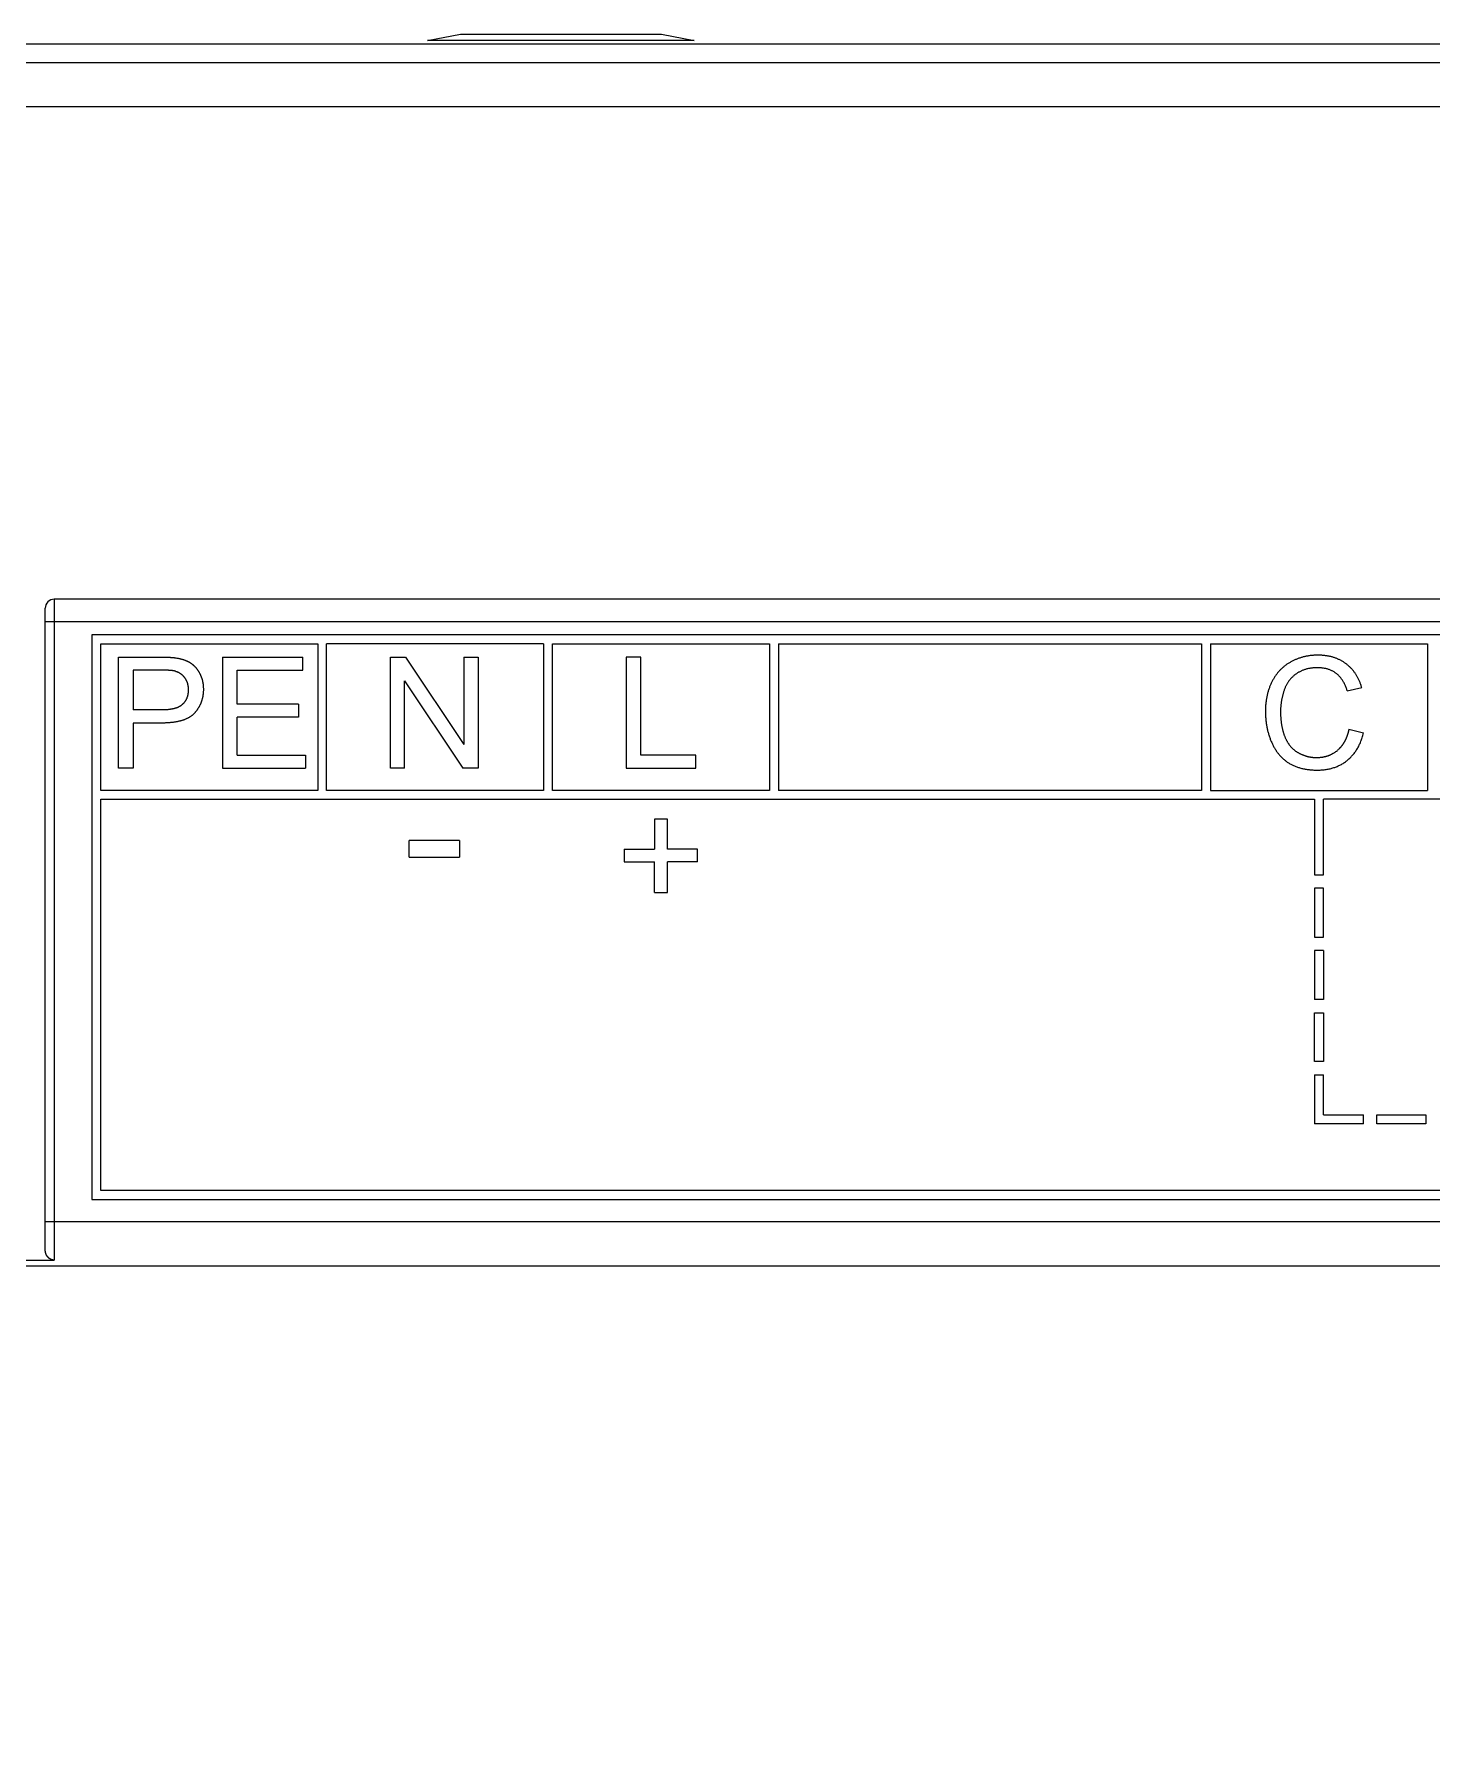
# Model space of a CAD drawing. Header units: millimetres. Extents: x 0 to 840, y -1485 to 297.
# Drawn here: x 80.803 to 83.947, y -1310.486 to -1306.653 of the extents above; entities that cross this region are included whole.
import ezdxf

# ---------------------------------------------------------------- set-up
doc = ezdxf.new("R2010")
doc.units = ezdxf.units.MM

# ---------------------------------------------------------------- blocks, each defined once
blk = doc.blocks.new('OTM30F3M_(40_60_63_80_100_125)')
at = {"linetype": 'Continuous'}
for p, q in [((7.1, 2.7121), (15.9, 2.7121)), ((15.9, 2.6121), (7.1, 2.6121)), ((9.11, 1.5041), (9.11, 1.4541)), ((9.09, 1.4541), (9.11, 1.4541)), ((9.11, 1.4541), (9.11, 0.1041)), ((9.11, 1.4541), (13.82, 1.4541)), ((9.09, 0.1041), (9.11, 0.1041)), ((9.11, 0.1041), (9.11, 0.0175)), ((9.11, 0.1041), (13.88, 0.1041))]:
    blk.add_line(p, q, dxfattribs=at)
for points in [[(9.95, 2.7611), (10.0241, 2.7758)], [(10.55, 2.7611), (9.95, 2.7611)], [(10.0241, 2.7758), (10.4759, 2.7758)], [(10.4759, 2.7758), (10.55, 2.7611)], [(7.0999, 2.7541), (22.9001, 2.7541)], [(13.82, 1.5041), (9.11, 1.5041)], [(9.09, 1.4541), (9.09, 1.4841)], [(9.09, 0.1041), (9.09, 1.4541)], [(13.695, 1.4241), (9.195, 1.4241)], [(9.195, 1.4241), (9.195, 0.1541)], [(9.215, 1.0741), (9.215, 1.4041)], [(9.215, 1.4041), (9.703, 1.4041)], [(9.703, 1.4041), (9.703, 1.0741)], [(10.211, 1.4041), (9.723, 1.4041)], [(9.723, 1.0741), (9.723, 1.4041)], [(10.211, 1.4041), (10.211, 1.0741)], [(10.231, 1.4041), (10.719, 1.4041)], [(10.231, 1.0741), (10.231, 1.4041)], [(10.719, 1.4041), (10.719, 1.0741)], [(10.739, 1.4041), (10.739, 1.0741)], [(10.739, 1.4041), (11.691, 1.4041)], [(11.691, 1.4041), (11.691, 1.0741)], [(11.711, 1.4041), (11.711, 1.0741)], [(11.711, 1.4041), (12.199, 1.4041)], [(12.199, 1.4041), (12.199, 1.0741)], [(9.2549, 1.1241), (9.2549, 1.3741)], [(9.288, 1.3446), (9.288, 1.2552)], [(9.4885, 1.3741), (9.6693, 1.3741)], [(9.4885, 1.3741), (9.4885, 1.1241)], [(9.5216, 1.268), (9.5216, 1.3446)], [(9.5216, 1.3446), (9.6693, 1.3446)], [(9.6693, 1.3446), (9.6693, 1.3741)], [(9.8665, 1.1241), (9.8665, 1.3741)], [(9.8665, 1.3741), (9.9005, 1.3741)], [(9.9005, 1.3741), (10.0318, 1.1778)], [(10.0318, 1.3741), (10.0635, 1.3741)], [(10.0318, 1.3741), (10.0318, 1.1778)], [(10.0635, 1.3741), (10.0635, 1.1241)], [(10.3969, 1.3741), (10.3969, 1.1241)], [(10.4299, 1.3741), (10.3969, 1.3741)], [(10.4299, 1.1536), (10.4299, 1.3741)], [(9.8982, 1.3206), (10.0295, 1.1241)], [(9.8982, 1.1241), (9.8982, 1.3206)], [(12.0187, 1.2979), (12.0512, 1.3055)], [(9.6599, 1.268), (9.5216, 1.268)], [(9.6599, 1.268), (9.6599, 1.2387)], [(9.6599, 1.2387), (9.5216, 1.2387)], [(9.5216, 1.1536), (9.5216, 1.2387)], [(9.288, 1.2257), (9.288, 1.1241)], [(12.0224, 1.2118), (12.0555, 1.2034)], [(9.5216, 1.1536), (9.6751, 1.1536)], [(9.6751, 1.1536), (9.6751, 1.1241)], [(10.5531, 1.1536), (10.4299, 1.1536)], [(10.5531, 1.1241), (10.5531, 1.1536)], [(9.288, 1.1241), (9.2549, 1.1241)], [(9.4885, 1.1241), (9.6751, 1.1241)], [(9.8982, 1.1241), (9.8665, 1.1241)], [(10.0635, 1.1241), (10.0295, 1.1241)], [(10.3969, 1.1241), (10.5531, 1.1241)], [(9.703, 1.0741), (9.215, 1.0741)], [(10.211, 1.0741), (9.723, 1.0741)], [(10.719, 1.0741), (10.231, 1.0741)], [(11.691, 1.0741), (10.739, 1.0741)], [(11.711, 1.0741), (12.199, 1.0741)], [(9.215, 0.1741), (9.215, 1.0541)], [(9.215, 1.0541), (11.945, 1.0541)], [(11.945, 1.0541), (11.945, 0.8841)], [(12.453, 1.0541), (11.965, 1.0541)], [(11.965, 0.8841), (11.965, 1.0541)], [(10.4605, 1.0098), (10.4605, 0.9417)], [(10.4895, 1.0098), (10.4605, 1.0098)], [(10.4895, 0.9417), (10.4895, 1.0098)], [(9.9084, 0.9241), (9.9084, 0.9612)], [(10.0216, 0.9612), (9.9084, 0.9612)], [(10.0216, 0.9612), (10.0216, 0.9241)], [(9.9084, 0.9241), (10.0216, 0.9241)], [(10.3925, 0.9417), (10.4605, 0.9417)], [(10.3925, 0.9417), (10.3925, 0.9131)], [(10.5575, 0.9417), (10.4895, 0.9417)], [(10.5575, 0.9131), (10.5575, 0.9417)], [(10.3925, 0.9131), (10.4605, 0.9131)], [(10.4605, 0.8445), (10.4605, 0.9131)], [(10.5575, 0.9131), (10.4895, 0.9131)], [(10.4895, 0.8445), (10.4895, 0.9131)], [(11.945, 0.8841), (11.965, 0.8841)], [(10.4605, 0.8445), (10.4895, 0.8445)], [(11.945, 0.8541), (11.945, 0.7441)], [(11.965, 0.8541), (11.945, 0.8541)], [(11.965, 0.7441), (11.965, 0.8541)], [(11.945, 0.7441), (11.965, 0.7441)], [(11.965, 0.7141), (11.945, 0.7141)], [(11.945, 0.7141), (11.945, 0.6041)], [(11.965, 0.7141), (11.965, 0.6041)], [(11.965, 0.6041), (11.945, 0.6041)], [(11.945, 0.4641), (11.945, 0.5741)], [(11.945, 0.5741), (11.965, 0.5741)], [(11.965, 0.5741), (11.965, 0.4641)], [(11.965, 0.4641), (11.945, 0.4641)], [(11.945, 0.4341), (11.965, 0.4341)], [(11.945, 0.4341), (11.945, 0.3241)], [(11.965, 0.3441), (11.965, 0.4341)], [(12.055, 0.3241), (11.945, 0.3241)], [(11.965, 0.3441), (12.055, 0.3441)], [(12.055, 0.3241), (12.055, 0.3441)], [(12.085, 0.3241), (12.085, 0.3441)], [(12.085, 0.3441), (12.195, 0.3441)], [(12.195, 0.3241), (12.085, 0.3241)], [(12.195, 0.3441), (12.195, 0.3241)], [(9.195, 0.1541), (13.695, 0.1541)], [(13.675, 0.1741), (9.215, 0.1741)], [(9.09, 0.0417), (9.09, 0.1041)], [(14.95, 0.0041), (7.1, 0.0041)], [(9.02, 0.0175), (9.11, 0.0175)]]:
    blk.add_lwpolyline(points, dxfattribs=at)
for points in [[(9.11, 1.5041, 0.414214), (9.09, 1.4841)], [(9.2549, 1.3741), (9.2573, 1.3741), (9.2597, 1.3741), (9.2621, 1.3741), (9.2645, 1.3741), (9.2669, 1.3741), (9.2693, 1.3741), (9.2717, 1.3741), (9.2741, 1.3741), (9.2765, 1.3741), (9.2789, 1.3741), (9.2813, 1.3741), (9.2837, 1.3741), (9.2861, 1.3741), (9.2885, 1.3741), (9.2909, 1.3741), (9.2933, 1.3741), (9.2957, 1.3741), (9.2981, 1.3741), (9.3005, 1.3741), (9.3029, 1.3741), (9.3053, 1.3741), (9.3077, 1.3741), (9.3101, 1.3741), (9.3125, 1.3741), (9.3149, 1.3741), (9.3173, 1.3741, 0), (9.3197, 1.3741), (9.3221, 1.3741, 0), (9.3245, 1.3741, 0), (9.3269, 1.3741, 0), (9.3293, 1.3741, 0), (9.3317, 1.3741, -0.000002), (9.3341, 1.3741, 0), (9.3365, 1.3741, 0.000007), (9.3389, 1.3741, -0.000002), (9.3413, 1.3741, -0.000029), (9.3437, 1.3741, 0.000007), (9.3461, 1.3741, 0.000115), (9.3485, 1.3741, -0.000126), (9.3509, 1.3741, -0.000792), (9.3532, 1.3741, -0.001148), (9.3555, 1.3741, -0.001239), (9.3578, 1.374, -0.001318), (9.3599, 1.374, -0.001382), (9.3621, 1.3739, -0.001453), (9.3641, 1.3739, -0.001526), (9.3661, 1.3738, -0.001631), (9.3681, 1.3737, -0.001763), (9.37, 1.3736, -0.001819), (9.3718, 1.3735, -0.001797), (9.3736, 1.3734, -0.00211), (9.3754, 1.3732, -0.002705), (9.3771, 1.3731, -0.002209), (9.3787, 1.3729, -0.000776), (9.3801, 1.3728, -0.003385), (9.3818, 1.3726, -0.006698), (9.3842, 1.3722, -0.003713), (9.3873, 1.3717, -0.002086)], [(9.3873, 1.3717), (9.3894, 1.3714, -0.005065), (9.3914, 1.371, -0.005218), (9.3935, 1.3705, -0.005386), (9.3954, 1.37, -0.005552), (9.3974, 1.3695, -0.005723), (9.3993, 1.369, -0.005886), (9.4011, 1.3684, -0.006055), (9.4029, 1.3677, -0.006215), (9.4047, 1.3671, -0.006377), (9.4065, 1.3664, -0.006529), (9.4082, 1.3656, -0.006681), (9.4098, 1.3648, -0.006819), (9.4115, 1.364, -0.006956), (9.413, 1.3632, -0.007078), (9.4146, 1.3623, -0.007192), (9.4161, 1.3613, -0.007286), (9.4176, 1.3604, -0.007382), (9.419, 1.3594, -0.007467), (9.4204, 1.3583, -0.007555), (9.4218, 1.3572, -0.007638), (9.4231, 1.3561, -0.007686), (9.4244, 1.3549, -0.007707), (9.4257, 1.3537, -0.007695), (9.4269, 1.3525, -0.007659), (9.4281, 1.3512, -0.007591), (9.4292, 1.3498, -0.0075), (9.4304, 1.3484, -0.00738), (9.4315, 1.347, -0.007241), (9.4325, 1.3455, -0.007077), (9.4336, 1.344, -0.0069), (9.4346, 1.3424, -0.006701), (9.4356, 1.3408, -0.006496), (9.4365, 1.3391, -0.006274), (9.4375, 1.3374, -0.006047), (9.4384, 1.3356, -0.006183), (9.4392, 1.3338, -0.006954), (9.44, 1.332, -0.007341), (9.4408, 1.3301, -0.007189), (9.4414, 1.3283, -0.007103), (9.4421, 1.3264, -0.007094), (9.4427, 1.3245, -0.00705), (9.4432, 1.3226, -0.006952), (9.4437, 1.3206, -0.006851), (9.4441, 1.3187, -0.006738), (9.4445, 1.3167, -0.006617), (9.4448, 1.3147, -0.006477), (9.4451, 1.3127, -0.006325), (9.4453, 1.3107, -0.006157), (9.4455, 1.3086, -0.006003), (9.4456, 1.3065, -0.00584), (9.4457, 1.3044, -0.005637), (9.4457, 1.3023, -0.005448), (9.4457, 1.3002, -0.005367), (9.4457, 1.2981, -0.005449), (9.4456, 1.296, -0.005602), (9.4454, 1.2939, -0.005682), (9.4452, 1.2919, -0.005762), (9.445, 1.2899, -0.005867), (9.4447, 1.2879, -0.005967), (9.4444, 1.2859, -0.006046), (9.444, 1.2839, -0.006125), (9.4436, 1.282, -0.006198), (9.4431, 1.2801, -0.006267), (9.4426, 1.2782, -0.006325), (9.4421, 1.2764, -0.006378), (9.4414, 1.2745, -0.006421), (9.4408, 1.2727, -0.006457), (9.4401, 1.2709, -0.006483), (9.4394, 1.2691, -0.006502), (9.4386, 1.2673, -0.006511), (9.4378, 1.2656, -0.00651), (9.4369, 1.2639, -0.006499), (9.436, 1.2622, -0.006483), (9.435, 1.2605, -0.006461), (9.434, 1.2589, -0.006418), (9.4329, 1.2573, -0.006351), (9.4318, 1.2557, -0.006328), (9.4307, 1.2541, -0.006358), (9.4295, 1.2525, -0.006173), (9.4282, 1.251, -0.00575), (9.427, 1.2495, -0.006128), (9.4256, 1.248, -0.007414), (9.4242, 1.2465, -0.008784), (9.4228, 1.2451, -0.010603), (9.4213, 1.2437, -0.011031), (9.4196, 1.2424, -0.0103), (9.418, 1.2411, -0.009869), (9.4162, 1.2399, -0.009705), (9.4144, 1.2388, -0.009429), (9.4125, 1.2376, -0.009088), (9.4105, 1.2366, -0.008747), (9.4085, 1.2356, -0.008431), (9.4063, 1.2346, -0.008097), (9.4041, 1.2337, -0.007775), (9.4019, 1.2328, -0.007446), (9.3995, 1.232, -0.007137), (9.3971, 1.2312, -0.006825), (9.3946, 1.2305, -0.006533), (9.392, 1.2299, -0.006241), (9.3894, 1.2293, -0.00597), (9.3867, 1.2287, -0.005701), (9.3839, 1.2282, -0.005455), (9.381, 1.2277, -0.005206), (9.3781, 1.2273, -0.004973), (9.3751, 1.2269, -0.004759), (9.372, 1.2266, -0.00458), (9.3689, 1.2263, -0.004344), (9.3656, 1.2261, -0.004069), (9.3623, 1.2259, -0.004011), (9.359, 1.2258, -0.004172), (9.3555, 1.2258, -0.003562), (9.352, 1.2257, -0.002215), (9.3485, 1.2257, -0.001154), (9.3449, 1.2257, -0.000067), (9.3413, 1.2257, 0.000291), (9.3378, 1.2257, 0.000017), (9.3342, 1.2257, -0.000074), (9.3307, 1.2257, -0.000004), (9.3271, 1.2257, 0.000019), (9.3236, 1.2257, 0.000001), (9.3201, 1.2257, -0.000005), (9.3165, 1.2257, 0), (9.3128, 1.2257, 0.000001), (9.3094, 1.2257, 0), (9.3062, 1.2257, 0), (9.3023, 1.2257), (9.2961, 1.2257, 0), (9.288, 1.2257)], [(9.3828, 1.3424), (9.3821, 1.3426, 0.006216), (9.3814, 1.3427, 0.005539), (9.3806, 1.3429, 0.004944), (9.3797, 1.343, 0.004463), (9.3789, 1.3432, 0.004029), (9.3779, 1.3433, 0.003668), (9.377, 1.3435, 0.003341), (9.3759, 1.3436, 0.003067), (9.3749, 1.3437, 0.002815), (9.3738, 1.3438, 0.002602), (9.3726, 1.3439, 0.002404), (9.3714, 1.344, 0.002236), (9.3701, 1.3441, 0.002078), (9.3688, 1.3442, 0.001943), (9.3675, 1.3443, 0.001816), (9.3661, 1.3443, 0.001705), (9.3647, 1.3444, 0.001601), (9.3632, 1.3444, 0.00151), (9.3617, 1.3445, 0.001423), (9.3601, 1.3445, 0.001346), (9.3585, 1.3446, 0.001275), (9.3568, 1.3446, 0.001215), (9.3551, 1.3446, 0.001148), (9.3533, 1.3446, 0.00108), (9.3515, 1.3446, 0.000751), (9.3497, 1.3446, 0.000127), (9.3479, 1.3446, -0.0001), (9.3461, 1.3446, -0.000006), (9.3443, 1.3446, 0.000026), (9.3425, 1.3446, 0.000001), (9.3406, 1.3446, -0.000006), (9.3388, 1.3446, 0), (9.337, 1.3446, 0.000002), (9.3352, 1.3446, 0), (9.3334, 1.3446, 0), (9.3316, 1.3446, 0), (9.3298, 1.3446, 0), (9.3279, 1.3446), (9.3261, 1.3446, 0), (9.3243, 1.3446), (9.3225, 1.3446), (9.3207, 1.3446), (9.3189, 1.3446), (9.3171, 1.3446), (9.3152, 1.3446), (9.3134, 1.3446), (9.3116, 1.3446), (9.3098, 1.3446), (9.308, 1.3446), (9.3062, 1.3446), (9.3044, 1.3446), (9.3025, 1.3446), (9.3007, 1.3446), (9.2989, 1.3446), (9.2973, 1.3446), (9.2953, 1.3446), (9.2922, 1.3446), (9.288, 1.3446)], [(9.3828, 1.3424), (9.3841, 1.342, -0.008337), (9.3854, 1.3416, -0.008502), (9.3866, 1.3411, -0.008647), (9.3879, 1.3406, -0.008753), (9.3891, 1.3401, -0.008849), (9.3902, 1.3395, -0.008921), (9.3914, 1.3389, -0.008973), (9.3925, 1.3382, -0.008997), (9.3936, 1.3375, -0.009), (9.3947, 1.3368, -0.008977), (9.3957, 1.336, -0.008931), (9.3967, 1.3352, -0.008862), (9.3977, 1.3344, -0.00877), (9.3987, 1.3335, -0.008657), (9.3996, 1.3325, -0.008525), (9.4005, 1.3316, -0.008393), (9.4014, 1.3305, -0.008213), (9.4023, 1.3295, -0.007954), (9.4031, 1.3284, -0.007868), (9.404, 1.3273, -0.008147), (9.4047, 1.3261, -0.008391), (9.4055, 1.3249, -0.008601), (9.4062, 1.3237, -0.008693), (9.4068, 1.3225, -0.008617), (9.4074, 1.3213, -0.008554), (9.408, 1.32, -0.008516), (9.4085, 1.3187, -0.008445), (9.409, 1.3174, -0.008345), (9.4095, 1.316, -0.008229), (9.4099, 1.3147, -0.008105), (9.4102, 1.3133, -0.007958), (9.4106, 1.3118, -0.007801), (9.4108, 1.3104, -0.007637), (9.4111, 1.3089, -0.007476), (9.4113, 1.3075, -0.007273), (9.4114, 1.3059, -0.007056), (9.4116, 1.3044, -0.00691), (9.4116, 1.3028, -0.006797), (9.4117, 1.3012, -0.006408), (9.4117, 1.2997, -0.006011), (9.4116, 1.2981, -0.00603), (9.4115, 1.2965, -0.006205), (9.4114, 1.295, -0.006405), (9.4113, 1.2935, -0.006597), (9.4111, 1.292, -0.006795), (9.4108, 1.2906, -0.006986), (9.4106, 1.2892, -0.007183), (9.4103, 1.2878, -0.007366), (9.4099, 1.2864, -0.007551), (9.4095, 1.2851, -0.007723), (9.4091, 1.2838, -0.007893), (9.4087, 1.2825, -0.008046), (9.4082, 1.2813, -0.008192), (9.4076, 1.28, -0.00832), (9.4071, 1.2788, -0.008436), (9.4065, 1.2776, -0.008531), (9.4058, 1.2765, -0.008613), (9.4051, 1.2754, -0.008676), (9.4044, 1.2743, -0.008713), (9.4037, 1.2732, -0.008722), (9.4029, 1.2722, -0.008734), (9.4021, 1.2711, -0.008754), (9.4012, 1.2702, -0.008655), (9.4003, 1.2692, -0.008438), (9.3994, 1.2683, -0.008562), (9.3984, 1.2674, -0.009053), (9.3974, 1.2665, -0.009652), (9.3963, 1.2656, -0.010521), (9.3952, 1.2648, -0.010531), (9.394, 1.264, -0.009927), (9.3928, 1.2633, -0.009484), (9.3915, 1.2626, -0.009186), (9.3902, 1.2619, -0.008828), (9.3888, 1.2612, -0.008456), (9.3873, 1.2606, -0.008083), (9.3858, 1.26, -0.00774), (9.3843, 1.2595, -0.00739), (9.3827, 1.259, -0.007064), (9.3811, 1.2585, -0.006736), (9.3794, 1.258, -0.006435), (9.3776, 1.2576, -0.006135), (9.3758, 1.2572, -0.00586), (9.374, 1.2569, -0.005587), (9.3721, 1.2566, -0.005339), (9.3701, 1.2563, -0.005092), (9.3681, 1.256, -0.004864), (9.3661, 1.2558, -0.004648), (9.3639, 1.2556, -0.004462), (9.3618, 1.2555, -0.004245), (9.3596, 1.2554, -0.004015), (9.3573, 1.2553, -0.003908), (9.355, 1.2552, -0.003932), (9.3526, 1.2552, -0.002879), (9.3502, 1.2552, -0.00068), (9.3478, 1.2552, 0.000189), (9.3455, 1.2552, 0.000011), (9.3431, 1.2552, -0.000048), (9.3407, 1.2552, -0.000003), (9.3383, 1.2552, 0.000012), (9.3359, 1.2552, 0.000001), (9.3335, 1.2552, -0.000003), (9.3311, 1.2552, 0), (9.3287, 1.2552, 0.000001), (9.3263, 1.2552, 0), (9.3239, 1.2552, 0), (9.3215, 1.2552, 0), (9.3191, 1.2552, 0), (9.3167, 1.2552, 0), (9.3143, 1.2552), (9.312, 1.2552), (9.3096, 1.2552), (9.3072, 1.2552), (9.3047, 1.2552), (9.3024, 1.2552), (9.3003, 1.2552), (9.2976, 1.2552), (9.2935, 1.2552), (9.288, 1.2552)], [(12.0512, 1.3055), (12.0502, 1.3088, 0.006468), (12.0491, 1.3121, 0.006642), (12.048, 1.3152, 0.006822), (12.0468, 1.3183, 0.006993), (12.0455, 1.3213, 0.007167), (12.0441, 1.3243, 0.007327), (12.0427, 1.3272, 0.007487), (12.0412, 1.33, 0.007632), (12.0396, 1.3327, 0.007773), (12.0379, 1.3353, 0.007898), (12.0362, 1.3379, 0.008013), (12.0344, 1.3404, 0.008111), (12.0325, 1.3429, 0.008197), (12.0306, 1.3452, 0.008264), (12.0286, 1.3475, 0.008315), (12.0265, 1.3497, 0.008348), (12.0243, 1.3519, 0.008362), (12.0221, 1.354, 0.008358), (12.0198, 1.356, 0.008335), (12.0174, 1.3579, 0.008299), (12.015, 1.3597, 0.008296), (12.0125, 1.3615, 0.008417), (12.0099, 1.3632, 0.008501), (12.0073, 1.3648, 0.008471), (12.0046, 1.3663, 0.008434), (12.0019, 1.3677, 0.008403), (11.9991, 1.369, 0.008347), (11.9963, 1.3703, 0.008266), (11.9934, 1.3714, 0.008169), (11.9904, 1.3725, 0.008061), (11.9874, 1.3735, 0.007935), (11.9844, 1.3743, 0.0078), (11.9813, 1.3751, 0.007647), (11.9781, 1.3759, 0.00749), (11.9749, 1.3765, 0.007322), (11.9716, 1.377, 0.007155), (11.9683, 1.3775, 0.006967), (11.9649, 1.3778, 0.006784), (11.9614, 1.3781, 0.006606), (11.958, 1.3783, 0.006401), (11.9544, 1.3784, 0.006228), (11.9508, 1.3784, 0.006312), (11.9472, 1.3783, 0.006462), (11.9437, 1.3781, 0.006574), (11.9402, 1.3779, 0.006674), (11.9367, 1.3775, 0.006704), (11.9332, 1.3771, 0.006746), (11.9298, 1.3765, 0.006792), (11.9265, 1.3759, 0.006835), (11.9231, 1.3752, 0.006856), (11.9198, 1.3744, 0.006879), (11.9165, 1.3735, 0.006892), (11.9133, 1.3725, 0.006898), (11.91, 1.3714, 0.006884), (11.9069, 1.3702, 0.006886), (11.9037, 1.369, 0.006904), (11.9006, 1.3676, 0.006834), (11.8975, 1.3662, 0.006643), (11.8945, 1.3647, 0.006807), (11.8915, 1.3631, 0.007426), (11.8886, 1.3614, 0.007913), (11.8857, 1.3597, 0.008373), (11.8829, 1.3578, 0.008549), (11.8802, 1.3559, 0.008421), (11.8775, 1.3538, 0.008368), (11.8749, 1.3517, 0.008376), (11.8724, 1.3495, 0.008359), (11.87, 1.3472, 0.008308), (11.8676, 1.3448, 0.008257), (11.8653, 1.3424, 0.008201), (11.8631, 1.3398, 0.008138), (11.861, 1.3372, 0.008065), (11.8589, 1.3345, 0.007986), (11.8569, 1.3317, 0.007903), (11.855, 1.3289, 0.007812), (11.8532, 1.3259, 0.00772), (11.8515, 1.3229, 0.00762), (11.8498, 1.3199, 0.007521), (11.8482, 1.3167, 0.007415), (11.8467, 1.3135, 0.007311), (11.8453, 1.3102, 0.0072), (11.844, 1.3069, 0.007094), (11.8427, 1.3035, 0.006981), (11.8416, 1.3, 0.006875), (11.8405, 1.2964, 0.006761), (11.8395, 1.2928, 0.006656), (11.8386, 1.2891, 0.006543), (11.8378, 1.2854, 0.006439), (11.837, 1.2816, 0.006329), (11.8364, 1.2778, 0.00623), (11.8359, 1.2739, 0.00612), (11.8354, 1.2699, 0.006021), (11.835, 1.2659, 0.005921), (11.8348, 1.2618, 0.005837), (11.8346, 1.2577, 0.005724), (11.8345, 1.2535, 0.005617), (11.8345, 1.2493, 0.005457), (11.8346, 1.2451, 0.00534), (11.8348, 1.2409, 0.005407), (11.8351, 1.2367, 0.005513), (11.8354, 1.2326, 0.005593), (11.8359, 1.2285, 0.00568), (11.8364, 1.2245, 0.005765), (11.8371, 1.2204, 0.005844), (11.8378, 1.2164, 0.005918), (11.8386, 1.2125, 0.005993), (11.8395, 1.2085, 0.006062), (11.8406, 1.2046, 0.006128), (11.8417, 1.2008, 0.006184), (11.8429, 1.1969, 0.006243), (11.8442, 1.1931, 0.006292), (11.8455, 1.1894, 0.006306), (11.847, 1.1857, 0.006385), (11.8486, 1.182, 0.006696), (11.8503, 1.1784, 0.007049), (11.852, 1.1749, 0.007374), (11.8538, 1.1715, 0.007681), (11.8557, 1.1683, 0.007948), (11.8577, 1.1651, 0.008214), (11.8598, 1.162, 0.008486), (11.8619, 1.159, 0.008741), (11.8641, 1.1562, 0.00898), (11.8665, 1.1534, 0.009196), (11.8689, 1.1507, 0.009396), (11.8714, 1.1482, 0.009564), (11.8739, 1.1457, 0.009709), (11.8766, 1.1434, 0.009815), (11.8794, 1.1411, 0.009897), (11.8822, 1.139, 0.009933), (11.8852, 1.137, 0.009945), (11.8882, 1.1351, 0.009908), (11.8914, 1.1333, 0.00985), (11.8946, 1.1316, 0.009743), (11.8979, 1.13, 0.00962), (11.9014, 1.1285, 0.009451), (11.9049, 1.1272, 0.009273), (11.9086, 1.1259, 0.009054), (11.9123, 1.1248, 0.008835), (11.9161, 1.1238, 0.008579), (11.9201, 1.1229, 0.00833), (11.9241, 1.1221, 0.008055), (11.9283, 1.1214, 0.007787), (11.9326, 1.1209, 0.007502), (11.9369, 1.1204, 0.007261), (11.9414, 1.1201, 0.006949), (11.946, 1.1199, 0.006521), (11.9507, 1.1198, 0.006616), (11.9555, 1.1199, 0.007755), (11.9602, 1.1201, 0.008625), (11.9648, 1.1204, 0.008969), (11.9692, 1.121, 0.009302), (11.9736, 1.1216, 0.00958), (11.9779, 1.1225, 0.009858), (11.9822, 1.1235, 0.010111), (11.9863, 1.1247, 0.010345), (11.9903, 1.126, 0.010535), (11.9942, 1.1275, 0.010698), (11.9981, 1.1291, 0.010813), (12.0018, 1.1309, 0.010893), (12.0055, 1.1328, 0.010935), (12.0091, 1.135, 0.010913), (12.0126, 1.1372, 0.010794), (12.016, 1.1397, 0.010775), (12.0193, 1.1423, 0.011014), (12.0225, 1.145, 0.011145), (12.0256, 1.1479, 0.01115), (12.0285, 1.1509, 0.011222), (12.0313, 1.1541, 0.0113), (12.034, 1.1574, 0.010805), (12.0366, 1.1609, 0.00993), (12.039, 1.1644, 0.010736), (12.0414, 1.1682, 0.012443), (12.0436, 1.1723, 0.009143), (12.0456, 1.1761, 0.003091), (12.0474, 1.1797, 0.012426), (12.0494, 1.1847, 0.019961), (12.0522, 1.1927, 0.009137), (12.0555, 1.2034, 0.004692)], [(12.0187, 1.2979), (12.0174, 1.3018, 0.007728), (12.016, 1.3055, 0.008175), (12.0145, 1.3091, 0.008689), (12.0129, 1.3125, 0.009236), (12.0113, 1.3158, 0.009819), (12.0096, 1.3189, 0.010397), (12.0078, 1.3218, 0.011012), (12.0059, 1.3246, 0.01162), (12.0039, 1.3273, 0.012232), (12.0018, 1.3298, 0.012785), (11.9997, 1.3321, 0.013391), (11.9974, 1.3343, 0.014049), (11.9951, 1.3363, 0.014317), (11.9927, 1.3381, 0.013949), (11.9902, 1.3398, 0.013597), (11.9877, 1.3414, 0.013211), (11.985, 1.3428, 0.012938), (11.9822, 1.3441, 0.012795), (11.9794, 1.3453, 0.012531), (11.9764, 1.3463, 0.012164), (11.9734, 1.3473, 0.01178), (11.9703, 1.3481, 0.011393), (11.9671, 1.3487, 0.01092), (11.9638, 1.3492, 0.010424), (11.9604, 1.3496, 0.010033), (11.9569, 1.3499, 0.009655), (11.9534, 1.3501, 0.009001), (11.9498, 1.3501, 0.008625), (11.9462, 1.35, 0.00873), (11.9427, 1.3498, 0.008893), (11.9393, 1.3494, 0.009114), (11.9359, 1.3489, 0.009264), (11.9327, 1.3484, 0.009436), (11.9295, 1.3477, 0.009589), (11.9263, 1.3469, 0.009758), (11.9233, 1.3459, 0.009882), (11.9203, 1.3449, 0.010021), (11.9174, 1.3438, 0.010125), (11.9146, 1.3426, 0.010237), (11.9119, 1.3412, 0.010311), (11.9092, 1.3398, 0.010391), (11.9067, 1.3383, 0.010435), (11.9042, 1.3366, 0.01048), (11.9018, 1.3349, 0.010492), (11.8994, 1.3331, 0.010503), (11.8972, 1.3312, 0.010484), (11.8951, 1.3292, 0.01046), (11.893, 1.3271, 0.010411), (11.891, 1.3249, 0.010356), (11.8892, 1.3227, 0.010283), (11.8874, 1.3203, 0.010199), (11.8857, 1.3179, 0.0101), (11.8841, 1.3155, 0.009999), (11.8825, 1.3129, 0.0099), (11.8811, 1.3103, 0.009759), (11.8798, 1.3076, 0.00958), (11.8786, 1.3048, 0.009515), (11.8774, 1.302, 0.009581), (11.8764, 1.2991, 0.008385), (11.8755, 1.2961, 0.005803), (11.8746, 1.2932, 0.004804), (11.8737, 1.2902, 0.005041), (11.873, 1.2872, 0.005126), (11.8722, 1.2842, 0.00509), (11.8716, 1.2812, 0.00509), (11.871, 1.2781, 0.005125), (11.8705, 1.2751, 0.00515), (11.87, 1.272, 0.005172), (11.8696, 1.2689, 0.005192), (11.8693, 1.2658, 0.005219), (11.869, 1.2627, 0.005246), (11.8688, 1.2596, 0.005284), (11.8687, 1.2565, 0.005299), (11.8686, 1.2534, 0.005301), (11.8686, 1.2503, 0.0048), (11.8686, 1.2472, 0.003723), (11.8687, 1.2441, 0.003395), (11.8688, 1.2411, 0.003669), (11.869, 1.2381, 0.003828), (11.8692, 1.2352, 0.003889), (11.8695, 1.2322, 0.003987), (11.8698, 1.2293, 0.004114), (11.8701, 1.2265, 0.004239), (11.8705, 1.2237, 0.004363), (11.871, 1.2209, 0.004495), (11.8715, 1.2182, 0.004634), (11.872, 1.2155, 0.004778), (11.8726, 1.2128, 0.004928), (11.8732, 1.2102, 0.005084), (11.8739, 1.2076, 0.005246), (11.8746, 1.2051, 0.005413), (11.8753, 1.2026, 0.005587), (11.8761, 1.2002, 0.005766), (11.877, 1.1978, 0.00595), (11.8779, 1.1955, 0.006139), (11.8788, 1.1932, 0.006333), (11.8798, 1.191, 0.00653), (11.8809, 1.1888, 0.006731), (11.882, 1.1867, 0.006933), (11.8831, 1.1846, 0.007138), (11.8843, 1.1825, 0.007341), (11.8856, 1.1806, 0.007545), (11.8869, 1.1786, 0.007744), (11.8882, 1.1768, 0.007942), (11.8896, 1.175, 0.00813), (11.891, 1.1732, 0.008317), (11.8925, 1.1715, 0.008485), (11.8941, 1.1699, 0.008643), (11.8956, 1.1683, 0.008796), (11.8973, 1.1668, 0.008958), (11.899, 1.1654, 0.009035), (11.9007, 1.164, 0.009042), (11.9025, 1.1627, 0.00924), (11.9044, 1.1614, 0.009658), (11.9063, 1.1602, 0.00886), (11.9082, 1.1591, 0.00682), (11.9102, 1.158, 0.005979), (11.9122, 1.157, 0.006016), (11.9141, 1.156, 0.006098), (11.9161, 1.1551, 0.006224), (11.9182, 1.1543, 0.006325), (11.9202, 1.1535, 0.006413), (11.9222, 1.1527, 0.006491), (11.9243, 1.152, 0.006568), (11.9264, 1.1514, 0.006631), (11.9285, 1.1508, 0.00669), (11.9306, 1.1503, 0.00673), (11.9327, 1.1498, 0.006764), (11.9349, 1.1494, 0.006789), (11.937, 1.149, 0.006816), (11.9392, 1.1487, 0.006797), (11.9414, 1.1485, 0.006753), (11.9436, 1.1483, 0.006782), (11.9459, 1.1482, 0.006871), (11.9481, 1.1481, 0.006612), (11.9504, 1.1481, 0.006166), (11.9526, 1.1482, 0.006055), (11.9548, 1.1483, 0.006113), (11.957, 1.1485, 0.006243), (11.9592, 1.1487, 0.006399), (11.9613, 1.1489, 0.006539), (11.9634, 1.1493, 0.006664), (11.9654, 1.1496, 0.006798), (11.9675, 1.1501, 0.006929), (11.9695, 1.1505, 0.007026), (11.9715, 1.1511, 0.007085), (11.9735, 1.1517, 0.007244), (11.9754, 1.1523, 0.007478), (11.9773, 1.153, 0.007339), (11.9792, 1.1537, 0.006904), (11.981, 1.1545, 0.007673), (11.9828, 1.1554, 0.009202), (11.9847, 1.1564, 0.006998), (11.9864, 1.1573, 0.002388), (11.9879, 1.1581, 0.009894), (11.9898, 1.1594, 0.016953), (11.9927, 1.1614, 0.008196), (11.9964, 1.1642, 0.004311)], [(12.0224, 1.2118), (12.022, 1.2102, -0.003007), (12.0217, 1.2087, -0.003065), (12.0213, 1.2071, -0.003125), (12.0209, 1.2056, -0.003183), (12.0205, 1.2041, -0.003244), (12.0201, 1.2027, -0.003303), (12.0196, 1.2012, -0.003366), (12.0192, 1.1998, -0.003426), (12.0187, 1.1984, -0.003489), (12.0182, 1.197, -0.00355), (12.0177, 1.1956, -0.003614), (12.0172, 1.1942, -0.003676), (12.0166, 1.1929, -0.00374), (12.0161, 1.1916, -0.003801), (12.0155, 1.1903, -0.003865), (12.0149, 1.189, -0.003926), (12.0143, 1.1878, -0.003989), (12.0137, 1.1865, -0.004049), (12.0131, 1.1853, -0.004111), (12.0125, 1.1841, -0.00417), (12.0118, 1.1829, -0.004229), (12.0111, 1.1818, -0.004283), (12.0104, 1.1806, -0.004343), (12.0097, 1.1795, -0.004404), (12.009, 1.1784, -0.004447), (12.0083, 1.1773, -0.004469), (12.0075, 1.1763, -0.004558), (12.0068, 1.1752, -0.004697), (12.006, 1.1742, -0.004609), (12.0052, 1.1732, -0.00434), (12.0044, 1.1722, -0.004828), (12.0035, 1.1712, -0.005803), (12.0027, 1.1703, -0.004441), (12.0018, 1.1694, -0.001532), (12.0011, 1.1686, -0.006305), (12.0001, 1.1676, -0.010952), (11.9985, 1.1661, -0.005388), (11.9964, 1.1642, -0.002862)], [(9.11, 0.0175), (9.1097, 0.0175, -0.003632), (9.1095, 0.0175, -0.003633), (9.1093, 0.0175, -0.003618), (9.109, 0.0175, -0.003591), (9.1088, 0.0175, -0.003571), (9.1085, 0.0176, -0.003554), (9.1083, 0.0176, -0.003539), (9.108, 0.0176, -0.003525), (9.1078, 0.0176, -0.003513), (9.1075, 0.0177, -0.003503), (9.1073, 0.0177, -0.003495), (9.107, 0.0178, -0.003488), (9.1068, 0.0178, -0.003484), (9.1065, 0.0179, -0.00348), (9.1063, 0.0179, -0.003479), (9.106, 0.018, -0.00348), (9.1058, 0.018, -0.003483), (9.1056, 0.0181, -0.003487), (9.1053, 0.0181, -0.003493), (9.1051, 0.0182, -0.003501), (9.1048, 0.0183, -0.003511), (9.1046, 0.0184, -0.003523), (9.1044, 0.0184, -0.003536), (9.1041, 0.0185, -0.003548), (9.1039, 0.0186, -0.003539), (9.1037, 0.0187, -0.0035), (9.1034, 0.0188, -0.003468), (9.1032, 0.0189, -0.003444), (9.103, 0.019, -0.003422), (9.1027, 0.0191, -0.003396), (9.1025, 0.0192, -0.003374), (9.1023, 0.0193, -0.003353), (9.1021, 0.0194, -0.003335), (9.1018, 0.0195, -0.003316), (9.1016, 0.0196, -0.0033), (9.1014, 0.0197, -0.003284), (9.1012, 0.0199, -0.003271), (9.101, 0.02, -0.003258), (9.1008, 0.0201, -0.003249), (9.1005, 0.0203, -0.003239), (9.1003, 0.0204, -0.003232), (9.1001, 0.0205, -0.003225), (9.0999, 0.0207, -0.00322), (9.0997, 0.0208, -0.003217), (9.0995, 0.0209, -0.003215), (9.0993, 0.0211, -0.003215), (9.0991, 0.0212, -0.003216), (9.0989, 0.0214, -0.003218), (9.0987, 0.0215, -0.003204), (9.0985, 0.0217, -0.003166), (9.0983, 0.0219, -0.003134), (9.0981, 0.022, -0.00311), (9.098, 0.0222, -0.003088), (9.0978, 0.0224, -0.003062), (9.0976, 0.0225, -0.00304), (9.0974, 0.0227, -0.003017), (9.0972, 0.0229, -0.002997), (9.097, 0.023, -0.002976), (9.0969, 0.0232, -0.002957), (9.0967, 0.0234, -0.002938), (9.0965, 0.0236, -0.002922), (9.0964, 0.0238, -0.002905), (9.0962, 0.0239, -0.002891), (9.096, 0.0241, -0.002876), (9.0959, 0.0243, -0.002864), (9.0957, 0.0245, -0.002851), (9.0955, 0.0247, -0.002841), (9.0954, 0.0249, -0.002831), (9.0952, 0.0251, -0.002823), (9.0951, 0.0253, -0.002814), (9.0949, 0.0255, -0.002808), (9.0948, 0.0257, -0.002804), (9.0946, 0.0259, -0.002798), (9.0945, 0.0261, -0.002782), (9.0944, 0.0263, -0.002761), (9.0942, 0.0265, -0.002732), (9.0941, 0.0267, -0.002708), (9.094, 0.0269, -0.002687), (9.0938, 0.0271, -0.002668), (9.0937, 0.0274, -0.002646), (9.0936, 0.0276, -0.002626), (9.0935, 0.0278, -0.002606), (9.0933, 0.028, -0.002589), (9.0932, 0.0282, -0.00257), (9.0931, 0.0284, -0.002553), (9.093, 0.0287, -0.002535), (9.0929, 0.0289, -0.00252), (9.0928, 0.0291, -0.002504), (9.0926, 0.0293, -0.00249), (9.0925, 0.0296, -0.002474), (9.0924, 0.0298, -0.002462), (9.0923, 0.03, -0.002448), (9.0922, 0.0302, -0.002436), (9.0921, 0.0305, -0.002424), (9.092, 0.0307, -0.002414), (9.092, 0.0309, -0.002403), (9.0919, 0.0312, -0.002394), (9.0918, 0.0314, -0.002384), (9.0917, 0.0316, -0.002377), (9.0916, 0.0319, -0.002369), (9.0915, 0.0321, -0.002362), (9.0914, 0.0323, -0.002351), (9.0914, 0.0326, -0.002336), (9.0913, 0.0328, -0.002312), (9.0912, 0.0331, -0.002292), (9.0911, 0.0333, -0.002277), (9.0911, 0.0335, -0.002263), (9.091, 0.0338, -0.002246), (9.091, 0.034, -0.002231), (9.0909, 0.0343, -0.002215), (9.0908, 0.0345, -0.002201), (9.0908, 0.0347, -0.002186), (9.0907, 0.035, -0.002172), (9.0907, 0.0352, -0.002158), (9.0906, 0.0355, -0.002145), (9.0906, 0.0357, -0.002132), (9.0905, 0.036, -0.00212), (9.0905, 0.0362, -0.002107), (9.0904, 0.0364, -0.002096), (9.0904, 0.0367, -0.002084), (9.0904, 0.0369, -0.002073), (9.0903, 0.0372, -0.002061), (9.0903, 0.0374, -0.002053), (9.0902, 0.0377, -0.002045), (9.0902, 0.0379, -0.002032), (9.0902, 0.0382, -0.002011), (9.0902, 0.0384, -0.002019), (9.0901, 0.0387, -0.002048), (9.0901, 0.0389, -0.001986), (9.0901, 0.0392, -0.001857), (9.0901, 0.0394, -0.002028), (9.0901, 0.0397, -0.002374), (9.09, 0.0399, -0.001834), (9.09, 0.0402, -0.000774), (9.09, 0.0404, -0.002571), (9.09, 0.0407, -0.004075), (9.09, 0.0411, -0.001974), (9.09, 0.0416, -0.001066)]]:
    blk.add_lwpolyline(points, format="xyb", dxfattribs=at)

msp = doc.modelspace()

# ---------------------------------------------------------------- linework, layer by layer
at = {"color": 1}
for points in [[(75.2381, -1309.4295), (75.487, -1311.2089), (77.991, -1312.2391), (82.9414, -1313.767), (83.2381, -1315.3815)], [(76.269, -1315.3815), (76.7095, -1313.4199), (78.8038, -1312.4185), (81.8372, -1312.124), (87.0896, -1311.5771), (88.762, -1310.6911), (88.9881, -1309.4295)], [(90.2381, -1315.3815), (89.971, -1313.8412), (87.7033, -1312.4185), (83.9656, -1311.9265), (80.6772, -1311.7435), (77.5903, -1310.4237), (77.4881, -1309.4295)], [(83.2381, -1315.3815), (83.3694, -1313.827), (85.7729, -1312.4185), (88.8064, -1312.124), (90.4991, -1311.523), (91.0467, -1310.8197), (91.2381, -1309.4295)]]:
    msp.add_spline(points, degree=3, dxfattribs=at)

# ---------------------------------------------------------------- block references
msp.add_blockref('OTM30F3M_(40_60_63_80_100_125)', (71.7381, -1309.4286))

doc.saveas('drawing.dxf')
